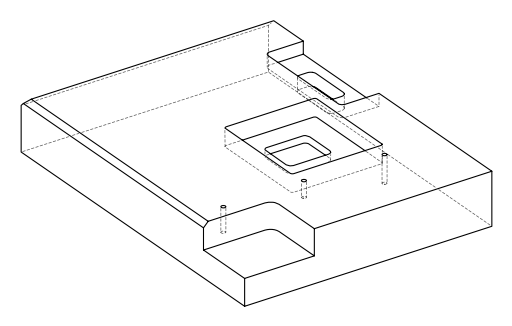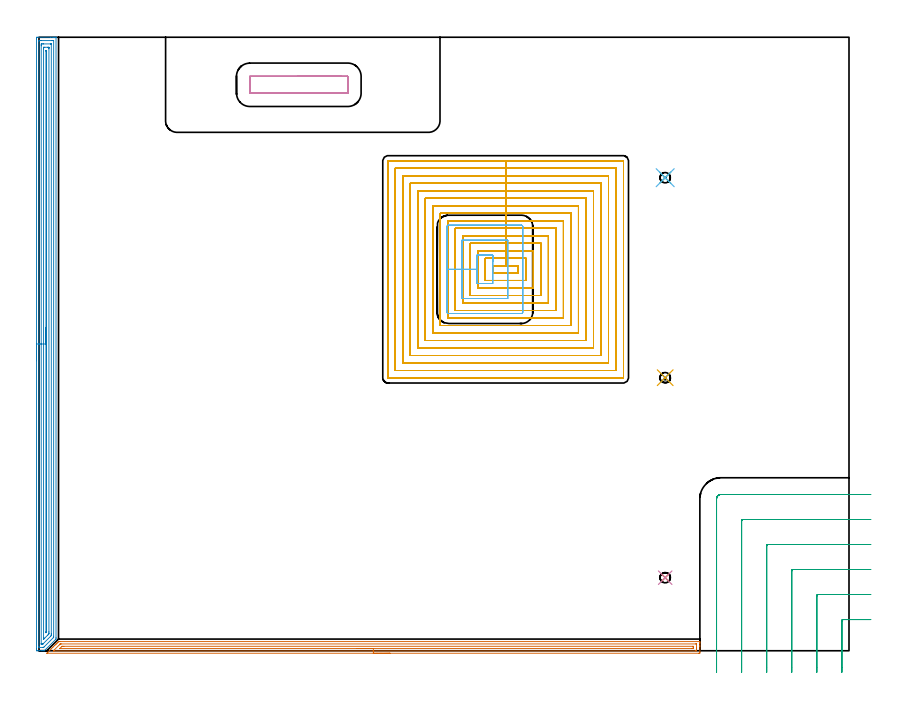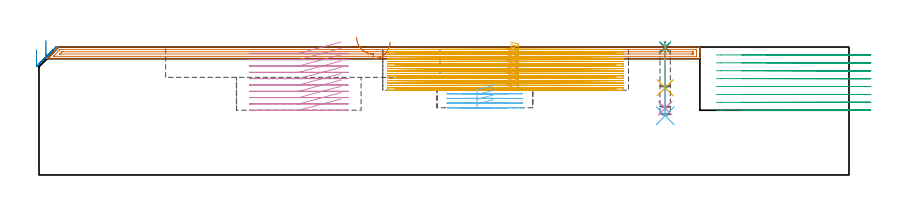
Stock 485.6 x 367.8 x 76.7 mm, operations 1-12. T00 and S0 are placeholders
(PLAN: 13 operations, 6 tool changes, 237.2 min)
(1 SPOT_DRILL | STEP1POCKET | NXT0321_9005460120000 | 0.03 min | 2 mm3)
(2 SPOT_DRILL_1 | STEP1POCKET_1 | NXT0321_9005460120000 | 0.03 min | 0 mm3)
(3 SPOT_DRILL_2 | STEP1POCKET_2 | NXT0321_9005460120000 | 0.03 min | 0 mm3)
(4 DRILL_BLIND_HOLE_INTO_CENTER | STEP1POCKET | NXT0301_033 | 0.16 min | 1065 mm3)
(5 DRILL_BLIND_HOLE_INTO_CENTER_1 | STEP1POCKET_1 | NXT0301_033 | 0.11 min | 702 mm3)
(6 DRILL_BLIND_HOLE_INTO_CENTER_2 | STEP1POCKET_2 | NXT0301_033 | 0.17 min | 1203 mm3)
(7 AREA_MILL | FG_CHAMFER_SURFACE | UGT0205_001 | 9.5 min | 9795 mm3)
(8 AREA_MILL_1 | FG_CHAMFER_SURFACE_1 | UGT0205_001 | 14.8 min | 24937 mm3)
(9 MILL_CORNER_NOTCH_RECTANGULAR | CORNER_NOTCH_RECTANGULAR | UGT0201_094 | Follow Part, ap 5, ae 75% | 13.17 min | 350029 mm3)
(10 MILL_RECTANGULAR_POCKET | POCKET_RECTANGULAR_STRAIGHT | UGT0201_134 | Follow Part, ap 3.975, ae 75% | 3.85 min | 71565 mm3)
(11 MILL_RECTANGULAR_POCKET_1 | POCKET_RECTANGULAR_STRAIGHT_1 | NXT0201_008 | Follow Part, ap 1.5, ae 75% | 160.9 min | 519793 mm3)
(12 MILL_RECTANGULAR_POCKET_2 | POCKET_RECTANGULAR_STRAIGHT_2 | NXT0201_011 | Follow Part, ap 3, ae 75% | 3.51 min | 38699 mm3)
(13 MILL_SLOT | SLOT_PARTIAL_RECTANGULAR | NXT0201_011 | Follow Part, ap 3, ae 75% | 30.96 min | 135918 mm3)
(TOOL NXT0321_9005460120000 | NC Spot Drill, 142deg, 12mm, Carbide, Uncoated | D12 PA142 FL30 Z2)
(TOOL NXT0301_033 | Carbide Drill 6.2mm [860.1-0620-031A1-MM 2214] | D6.2 PA140 FL53 Z2)
(TOOL UGT0205_001 | Chamfer Mill 20 x 3 x 45 deg. | D20 FL50 Z2)
(TOOL UGT0201_094 | End mill 20 mm | D20 FL38 Z4)
(TOOL UGT0201_134 | Carbide End Mill 15.9 | D15.9 FL30 Z4)
(TOOL NXT0201_008 | ENDMILL 6mm [2P460-0600-NA 1630] | D6 FL26 Z6)
(TOOL NXT0201_011 | ENDMILL 12mm [2P460-1200-NA 1630] | D12 FL38 Z6)
(OP 1 SPOT_DRILL)
G17 G21 G94 G90
T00 M6
G54
G17 G0 G90 X375.4 Y43.8 S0 M3
G43 Z86.7 H0
G94 G81 G98 Z76.433 F250. R79.7
G80
M5
M2
(OP 2 SPOT_DRILL_1)
G17 G21 G94 G90
T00 M6
G54
G17 G0 G90 X375.4 Y163.7 S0 M3
G43 Z86.7 H0
G94 G81 G98 Z76.433 F250. R79.7
G80
M5
M2
(OP 3 SPOT_DRILL_2)
G17 G21 G94 G90
T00 M6
G54
G17 G0 G90 X375.4 Y283.6 S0 M3
G43 Z86.7 H0
G94 G81 G98 Z76.433 F250. R79.7
G80
M5
M2
(OP 4 DRILL_BLIND_HOLE_INTO_CENTER)
G17 G21 G94 G90
T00 M6
G54
G17 G0 G90 X375.4 Y43.8 S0 M3
G43 Z86.7 H1
G94 G81 G98 Z40. F250. R78.7
G80
M5
M2
(OP 5 DRILL_BLIND_HOLE_INTO_CENTER_1)
G17 G21 G94 G90
T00 M6
G54
G17 G0 G90 X375.4 Y163.7 S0 M3
G43 Z86.7 H1
G94 G81 G98 Z52.3 F250. R78.7
G80
M5
M2
(OP 6 DRILL_BLIND_HOLE_INTO_CENTER_2)
G17 G21 G94 G90
T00 M6
G54
G17 G0 G90 X375.4 Y283.6 S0 M3
G43 Z86.7 H1
G94 G81 G98 Z35.5 F250. R78.7
G80
M5
M2
(OP 7 AREA_MILL)
G17 G21 G94 G90
T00 M6
G54
G17 G0 G90 X210.45 Y-1.5 S1061 M3
G43 Z86.7 H0
Z79.7
G94 G1 X210.412 Z78.828 F250.
X210.298 Z77.964
X210.109 Z77.112
X209.847 Z76.28
X209.513 Z75.474
X209.11 Z74.7
X208.642 Z73.964
X208.111 Z73.272
X207.521 Z72.629
X206.878 Z72.04
X206.186 Z71.509
X205.45 Z71.04
X204.676 Z70.637
X203.87 Z70.303
X203.038 Z70.041
X202.187 Z69.852
X201.322 Z69.738
X200.45 Z69.7
X4.868
X4.719 Y-1.493 Z69.706
X4.868 Y-1.334 Z69.865
X5.314 Y-0.885 Z70.313
X6.207 Y0.008 Z71.206
X7.314 Y1.114 Z72.313
X8.44 Y2.24 Z73.44
X9.225 Y3.026 Z74.224
X9.333 Y3.135 Z74.331
X9.676 Y3.476 Z74.676
X9.874 Y3.674 Z74.874
X10.104 Y3.905 Z75.104
X10.226 Y4.028 Z75.224
X10.397 Y4.198 Z75.396
X10.673 Y4.474 Z75.672
X10.836 Y4.638 Z75.833
X10.996 Y4.797 Z75.995
X11.119 Y4.92 Z76.118
X11.275 Y5.078 Z76.273
X11.421 Y5.223 Z76.42
X11.566 Y5.366 Z76.564
X11.695 Y5.495 Z76.69
X12.459 Y5.5 Z76.7
X396.032
X396.19 Y5.494 Z76.693
X396.2 Y5.183 Z76.382
Y4.858 Z76.058
Y4.198 Z75.393
Y2.989 Z74.186
Y2.44 Z73.634
Y-0.803 Z70.394
X396.197 Y-1.078 Z70.119
X396.19 Y-1.492 Z69.705
X396.011 Y-1.496 Z69.702
X395.586 Y-1.5 Z69.7
X200.45
Y-0.086 Z71.114
X8.887 Y-0.085 Z71.115
X8.771 Y-0.084 Z71.116
X8.632 Y-0.08 Z71.12
X8.582 Y-0.078 Z71.122
X8.591 Y-0.067 Z71.133
X8.669 Y0.016 Z71.216
X8.752 Y0.102 Z71.302
X8.887 Y0.237 Z71.437
X12.212 Y3.562 Z74.762
X12.459 Y3.809 Z75.009
X12.657 Y4.004 Z75.204
X12.706 Y4.049 Z75.249
X12.732 Y4.071 Z75.271
X12.77 Y4.079 Z75.279
X12.963 Y4.082 Z75.282
X13.352 Y4.085 Z75.285
X393.8
X393.915
X394.161 Y4.08 Z75.28
X394.185 Y4.079 Z75.279
X394.19 Y4.064 Z75.264
X394.196 Y4.033 Z75.233
X394.198 Y4.002 Z75.202
X394.2 Y3.805 Z75.005
Y2.046 Z73.246
Y1.166 Z72.366
X394.198 Y0.681 Z71.881
X394.194 Y0.293 Z71.493
X394.179 Y-0.079 Z71.121
X393.8 Y-0.084 Z71.116
X393.685 Y-0.085 Z71.115
X200.45 Y-0.086 Z71.114
Y1.329 Z72.529
X12.694
X12.48 Y1.331 Z72.531
X12.459 Y1.332 Z72.532
X12.447 Y1.335 Z72.535
X12.451 Y1.346 Z72.546
X12.459 Y1.358 Z72.558
X13.447 Y2.346 Z73.546
X13.543 Y2.44 Z73.64
X13.779 Y2.664 Z73.864
X14.013 Y2.669 Z73.869
X14.245 Y2.67 Z73.87
X14.903 Y2.671 Z73.871
X392.014
X392.092 Y2.67 Z73.87
X392.154 Y2.667 Z73.867
X392.187 Y2.665 Z73.865
X392.19 Y2.623 Z73.823
X392.196 Y2.44 Z73.64
X392.199 Y2.257 Z73.457
X392.195 Y1.56 Z72.76
X392.192 Y1.385 Z72.585
X392.181 Y1.335 Z72.535
X392.131 Y1.333 Z72.533
X392.014 Y1.331 Z72.531
X391.356 Y1.329 Z72.529
X391.121
X200.45
X199.579 Z72.567
X198.714 Z72.68
X197.862 Z72.869
X197.03 Z73.132
X196.224 Z73.465
X195.45 Z73.868
X194.714 Z74.337
X194.022 Z74.868
X193.379 Z75.457
X192.79 Z76.101
X192.259 Z76.793
X191.79 Z77.529
X191.387 Z78.302
X191.053 Z79.108
X190.791 Z79.94
X190.602 Z80.792
X190.488 Z81.657
X190.45 Z82.529
G0 Z86.7
M5
M2
(OP 8 AREA_MILL_1)
G17 G21 G94 G90
T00 M6
G54
G17 G0 G90 X-1.5 Y173.9 S1061 M3
G43 Z86.7 H0
Z75.
G94 G1 Y173.938 Z74.128 F250.
Y174.052 Z73.264
Y174.241 Z72.412
Y174.503 Z71.58
Y174.837 Z70.774
Y175.24 Z70.
Y175.708 Z69.264
Y176.24 Z68.572
Y176.829 Z67.929
Y177.472 Z67.34
Y178.164 Z66.808
Y178.9 Z66.34
Y179.674 Z65.937
Y180.48 Z65.603
Y181.312 Z65.341
Y182.163 Z65.152
Y183.028 Z65.038
Y183.9 Z65.
Y366.811
X-1.499 Y367.173 Z65.001
X-1.495 Y367.7 Z65.003
X-1.492 Y367.792 Z65.006
X-0.972 Y367.8 Z65.526
X7.011 Z73.505
X8.427 Z74.923
X8.785 Z75.28
X9.5 Z76.
X9.774 Z76.273
X10.171 Z76.662
X10.201 Y367.79 Z76.692
X10.2 Y367.66 Z76.698
X10.199 Y367.62 Z76.699
X10.2 Y7.739 Z76.7
X10.202 Y7.012 Z76.698
X10.118 Y6.918 Z76.618
X3.297 Y0.096 Z69.795
X3.2 Y0.01 Z69.695
X3.105 Y0. Z69.605
X3.02 Z69.519
X2.405 Z68.904
X1.689 Z68.184
X0.445 Z66.942
X-0.972 Y0.001 Z65.524
X-1.202 Y0.003 Z65.294
X-1.491 Y0.008 Z65.005
X-1.494 Y0.101 Z65.003
X-1.499 Y0.627 Z65.001
X-1.5 Y1.16 Z65.
Y183.9
X-0.086 Z66.414
Y365.385
X-0.085 Y365.79 Z66.415
X0.392 Y365.798 Z66.892
X0.802 Y365.799 Z67.302
X1.277 Y365.8 Z67.777
X7.898 Y365.799 Z74.398
X8.375 Y365.798 Z74.875
X8.785 Y365.79 Z75.285
X8.786 Y8.673 Z75.286
X8.785 Y8.046 Z75.285
X8.655 Y7.91 Z75.155
X8.529 Y7.779 Z75.029
X3.165 Y2.415 Z69.665
X2.866 Y2.123 Z69.366
X2.768 Y2.03 Z69.268
X2.729 Y2.01 Z69.229
X2.679 Y2.006 Z69.179
X2.576 Y2.002 Z69.076
X2.101 Y2. Z68.601
X0.325 Y2.002 Z66.825
X-0.085 Y2.01 Z66.415
X-0.086 Y2.415 Z66.414
Y2.416
Y183.9
X1.328 Z67.828
X1.329 Y362.703 Z67.829
X1.33 Y363.065 Z67.83
X1.333 Y363.597 Z67.833
X1.335 Y363.769 Z67.835
X1.496 Y363.791 Z67.996
X1.689 Y363.795 Z68.189
X2.375 Y363.8 Z68.875
X2.576 Z69.076
X6.809 Z73.309
X7.011 Z73.511
X7.212 Y363.797 Z73.712
X7.347 Y363.793 Z73.847
X7.365 Y363.79 Z73.865
X7.367 Y363.785 Z73.867
X7.369 Y363.761 Z73.869
X7.37 Y363.718 Z73.87
Y363.597
X7.371 Y10.098 Z73.871
X7.37 Y9.567 Z73.87
X7.367 Y9.208 Z73.867
X7.365 Y9.088 Z73.865
X7.291 Y9.002 Z73.791
X6.974 Y8.673 Z73.474
X2.504 Y4.203 Z69.004
X2.337 Y4.046 Z68.837
X2.307 Y4.018 Z68.807
X2.227 Y4.01 Z68.727
X2.093 Y4.005 Z68.593
X1.89 Y4.001 Z68.39
X1.689 Z68.189
X1.487 Y4.002 Z67.987
X1.353 Y4.007 Z67.853
X1.335 Y4.01 Z67.835
X1.333 Y4.015 Z67.833
X1.33 Y4.038 Z67.83
X1.329 Y4.082 Z67.829
Y4.203
X1.328 Y183.9 Z67.828
X2.743 Z69.243
Y360.915
X2.747 Y361.637 Z69.247
X2.75 Y361.743 Z69.25
X2.755 Y361.79 Z69.255
X2.805 Y361.792 Z69.305
X3.024 Y361.796 Z69.524
X3.463 Y361.8 Z69.963
X5.237 Z71.737
X5.679 Y361.796 Z72.179
X5.895 Y361.792 Z72.395
X5.944 Y361.79 Z72.444
X5.949 Y361.756 Z72.449
X5.951 Y361.691 Z72.451
X5.956 Y361.084 Z72.456
Y360.915
X5.957 Y11.355 Z72.457
X5.955 Y10.631 Z72.455
X5.953 Y10.461 Z72.453
X5.945 Y10.106 Z72.445
X5.328 Y9.476 Z71.828
X3.463 Y7.612 Z69.963
X3.101 Y7.25 Z69.601
X2.976 Y7.127 Z69.476
X2.813 Y6.97 Z69.313
X2.752 Y6.912 Z69.252
X2.748 Y7.015 Z69.248
X2.746 Y7.148 Z69.246
X2.743 Y7.611 Z69.243
Y7.779
Y183.9
X4.157 Z70.657
X4.158 Y359.516 Z70.658
X4.159 Y359.646 Z70.659
X4.164 Y359.748 Z70.664
X4.168 Y359.791 Z70.668
X4.184 Y359.793 Z70.684
X4.35 Y359.798 Z70.85
X4.445 Z70.945
X4.504 Y359.794 Z71.004
X4.53 Y359.791 Z71.03
X4.535 Y359.707 Z71.035
X4.54 Y359.32 Z71.04
X4.542 Y359.127 Z71.042
X4.543 Y12.055 Z71.043
X4.539 Y11.355 Z71.039
X4.537 Y11.167 Z71.037
X4.481 Y11.091 Z70.981
X4.35 Y10.96 Z70.85
X4.164 Y10.79 Z70.664
X4.159 Y11.161 Z70.659
X4.157 Y11.355 Z70.657
Y183.9
Y184.772 Z70.695
Y185.636 Z70.809
Y186.488 Z70.998
Y187.32 Z71.26
Y188.126 Z71.594
Y188.9 Z71.997
Y189.636 Z72.465
Y190.328 Z72.996
Y190.971 Z73.586
Y191.56 Z74.229
Y192.091 Z74.921
Y192.56 Z75.657
Y192.963 Z76.431
Y193.297 Z77.237
Y193.559 Z78.069
Y193.748 Z78.92
Y193.862 Z79.785
Y193.9 Z80.657
G0 Z86.7
M5
M2
(OP 9 MILL_CORNER_NOTCH_RECTANGULAR)
G17 G21 G94 G90
T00 M6
G54
G17 G0 G90 X498.6 Y18.7 S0 M3
G43 Z86.7 H0
Z71.962
G94 G1 X495.6 F250.
X482.193 F500.
G3 X481.2 Y17.707 R1.
G1 Y-10.
Y-13. F250.
G0 Z86.7
X498.6 Y33.7
Z71.962
G1 X495.6
X467.194 F500.
G3 X466.2 Y32.706 R1.
G1 Y-10.
Y-13. F250.
G0 Z86.7
X498.6 Y48.7
Z71.962
G1 X495.6
X452.194 F500.
G3 X451.2 Y47.706 R1.
G1 Y-10.
Y-13. F250.
G0 Z86.7
X498.6 Y63.7
Z71.962
G1 X495.6
X437.195 F500.
G3 X436.2 Y62.705 R1.
G1 Y-10.
Y-13. F250.
G0 Z86.7
X498.6 Y78.7
Z71.962
G1 X495.6
X422.195 F500.
G3 X421.2 Y77.705 R1.
G1 Y-10.
Y-13. F250.
G0 Z86.7
X498.6 Y93.7
Z71.962
G1 X495.6
X408.8 F500.
G3 X406.2 Y91.1 R2.6
G1 Y-10.
Y-13. F250.
G0 Z86.7
X498.6 Y18.7
Z67.225
G1 X495.6
X482.193 F500.
G3 X481.2 Y17.707 R1.
G1 Y-10.
Y-13. F250.
G0 Z86.7
X498.6 Y33.7
Z67.225
G1 X495.6
X467.194 F500.
G3 X466.2 Y32.706 R1.
G1 Y-10.
Y-13. F250.
G0 Z86.7
X498.6 Y48.7
Z67.225
G1 X495.6
X452.194 F500.
G3 X451.2 Y47.706 R1.
G1 Y-10.
Y-13. F250.
G0 Z86.7
X498.6 Y63.7
Z67.225
G1 X495.6
X437.195 F500.
G3 X436.2 Y62.705 R1.
G1 Y-10.
Y-13. F250.
G0 Z86.7
X498.6 Y78.7
Z67.225
G1 X495.6
X422.195 F500.
G3 X421.2 Y77.705 R1.
G1 Y-10.
Y-13. F250.
G0 Z86.7
X498.6 Y93.7
Z67.225
G1 X495.6
X408.8 F500.
G3 X406.2 Y91.1 R2.6
G1 Y-10.
Y-13. F250.
G0 Z86.7
X498.6 Y18.7
Z62.487
G1 X495.6
X482.193 F500.
G3 X481.2 Y17.707 R1.
G1 Y-10.
Y-13. F250.
G0 Z86.7
X498.6 Y33.7
Z62.487
G1 X495.6
X467.194 F500.
G3 X466.2 Y32.706 R1.
G1 Y-10.
Y-13. F250.
G0 Z86.7
X498.6 Y48.7
Z62.487
G1 X495.6
X452.194 F500.
G3 X451.2 Y47.706 R1.
G1 Y-10.
Y-13. F250.
G0 Z86.7
X498.6 Y63.7
Z62.487
G1 X495.6
X437.195 F500.
G3 X436.2 Y62.705 R1.
G1 Y-10.
Y-13. F250.
G0 Z86.7
X498.6 Y78.7
Z62.487
G1 X495.6
X422.195 F500.
G3 X421.2 Y77.705 R1.
G1 Y-10.
Y-13. F250.
G0 Z86.7
X498.6 Y93.7
Z62.487
G1 X495.6
X408.8 F500.
G3 X406.2 Y91.1 R2.6
G1 Y-10.
Y-13. F250.
G0 Z86.7
X498.6 Y18.7
Z57.75
G1 X495.6
X482.193 F500.
G3 X481.2 Y17.707 R1.
G1 Y-10.
Y-13. F250.
G0 Z86.7
X498.6 Y33.7
Z57.75
G1 X495.6
X467.194 F500.
G3 X466.2 Y32.706 R1.
G1 Y-10.
Y-13. F250.
G0 Z86.7
X498.6 Y48.7
Z57.75
G1 X495.6
X452.194 F500.
G3 X451.2 Y47.706 R1.
G1 Y-10.
Y-13. F250.
G0 Z86.7
X498.6 Y63.7
Z57.75
G1 X495.6
X437.195 F500.
G3 X436.2 Y62.705 R1.
G1 Y-10.
Y-13. F250.
G0 Z86.7
X498.6 Y78.7
Z57.75
G1 X495.6
X422.195 F500.
G3 X421.2 Y77.705 R1.
G1 Y-10.
Y-13. F250.
G0 Z86.7
X498.6 Y93.7
Z57.75
G1 X495.6
X408.8 F500.
G3 X406.2 Y91.1 R2.6
G1 Y-10.
Y-13. F250.
G0 Z86.7
X498.6 Y18.7
Z53.012
G1 X495.6
X482.193 F500.
G3 X481.2 Y17.707 R1.
G1 Y-10.
Y-13. F250.
G0 Z86.7
X498.6 Y33.7
Z53.012
G1 X495.6
X467.194 F500.
G3 X466.2 Y32.706 R1.
G1 Y-10.
Y-13. F250.
G0 Z86.7
X498.6 Y48.7
Z53.012
G1 X495.6
X452.194 F500.
G3 X451.2 Y47.706 R1.
G1 Y-10.
Y-13. F250.
G0 Z86.7
X498.6 Y63.7
Z53.012
G1 X495.6
X437.195 F500.
G3 X436.2 Y62.705 R1.
G1 Y-10.
Y-13. F250.
G0 Z86.7
X498.6 Y78.7
Z53.012
G1 X495.6
X422.195 F500.
G3 X421.2 Y77.705 R1.
G1 Y-10.
Y-13. F250.
G0 Z86.7
X498.6 Y93.7
Z53.012
G1 X495.6
X408.8 F500.
G3 X406.2 Y91.1 R2.6
G1 Y-10.
Y-13. F250.
G0 Z86.7
X498.6 Y18.7
Z48.275
G1 X495.6
X482.193 F500.
G3 X481.2 Y17.707 R1.
G1 Y-10.
Y-13. F250.
G0 Z86.7
X498.6 Y33.7
Z48.275
G1 X495.6
X467.194 F500.
G3 X466.2 Y32.706 R1.
G1 Y-10.
Y-13. F250.
G0 Z86.7
X498.6 Y48.7
Z48.275
G1 X495.6
X452.194 F500.
G3 X451.2 Y47.706 R1.
G1 Y-10.
Y-13. F250.
G0 Z86.7
X498.6 Y63.7
Z48.275
G1 X495.6
X437.195 F500.
G3 X436.2 Y62.705 R1.
G1 Y-10.
Y-13. F250.
G0 Z86.7
X498.6 Y78.7
Z48.275
G1 X495.6
X422.195 F500.
G3 X421.2 Y77.705 R1.
G1 Y-10.
Y-13. F250.
G0 Z86.7
X498.6 Y93.7
Z48.275
G1 X495.6
X408.8 F500.
G3 X406.2 Y91.1 R2.6
G1 Y-10.
Y-13. F250.
G0 Z86.7
X498.6 Y18.7
Z43.537
G1 X495.6
X482.193 F500.
G3 X481.2 Y17.707 R1.
G1 Y-10.
Y-13. F250.
G0 Z86.7
X498.6 Y33.7
Z43.537
G1 X495.6
X467.194 F500.
G3 X466.2 Y32.706 R1.
G1 Y-10.
Y-13. F250.
G0 Z86.7
X498.6 Y48.7
Z43.537
G1 X495.6
X452.194 F500.
G3 X451.2 Y47.706 R1.
G1 Y-10.
Y-13. F250.
G0 Z86.7
X498.6 Y63.7
Z43.537
G1 X495.6
X437.195 F500.
G3 X436.2 Y62.705 R1.
G1 Y-10.
Y-13. F250.
G0 Z86.7
X498.6 Y78.7
Z43.537
G1 X495.6
X422.195 F500.
G3 X421.2 Y77.705 R1.
G1 Y-10.
Y-13. F250.
G0 Z86.7
X498.6 Y93.7
Z43.537
G1 X495.6
X408.8 F500.
G3 X406.2 Y91.1 R2.6
G1 Y-10.
Y-13. F250.
G0 Z86.7
X498.6 Y18.7
Z38.8
G1 X495.6
X482.193 F500.
G3 X481.2 Y17.707 R1.
G1 Y-10.
Y-13. F250.
G0 Z86.7
X498.6 Y33.7
Z38.8
G1 X495.6
X467.194 F500.
G3 X466.2 Y32.706 R1.
G1 Y-10.
Y-13. F250.
G0 Z86.7
X498.6 Y48.7
Z38.8
G1 X495.6
X452.194 F500.
G3 X451.2 Y47.706 R1.
G1 Y-10.
Y-13. F250.
G0 Z86.7
X498.6 Y63.7
Z38.8
G1 X495.6
X437.195 F500.
G3 X436.2 Y62.705 R1.
G1 Y-10.
Y-13. F250.
G0 Z86.7
X498.6 Y78.7
Z38.8
G1 X495.6
X422.195 F500.
G3 X421.2 Y77.705 R1.
G1 Y-10.
Y-13. F250.
G0 Z86.7
X498.6 Y93.7
Z38.8
G1 X495.6
X408.8 F500.
G3 X406.2 Y91.1 R2.6
G1 Y-10.
Y-13. F250.
G0 Z86.7
M5
M2
(OP 10 MILL_RECTANGULAR_POCKET)
G17 G21 G94 G90
T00 M6
G54
G17 G0 G90 X181.091 Y344.35 S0 M3
G43 Z86.7 H0
Z79.7
G94 G1 X155.75 Z72.91 F250.
X126.4 F500.
X126.37 Y344.352
X126.348 Y344.33
X126.35 Y344.3
Y334.3
X126.348 Y334.27
X126.37 Y334.248
X126.4 Y334.25
X185.1
X185.13 Y334.248
X185.152 Y334.27
X185.15 Y334.3
Y344.3
X185.152 Y344.33
X185.13 Y344.352
X185.1 Y344.35
X155.75
X154.75
G0 X181.091 Z75.91
G1 X155.75 Z69.12 F250.
X126.4 F500.
X126.37 Y344.352
X126.348 Y344.33
X126.35 Y344.3
Y334.3
X126.348 Y334.27
X126.37 Y334.248
X126.4 Y334.25
X185.1
X185.13 Y334.248
X185.152 Y334.27
X185.15 Y334.3
Y344.3
X185.152 Y344.33
X185.13 Y344.352
X185.1 Y344.35
X155.75
X154.75
G0 X181.091 Z72.12
G1 X155.75 Z65.33 F250.
X126.4 F500.
X126.37 Y344.352
X126.348 Y344.33
X126.35 Y344.3
Y334.3
X126.348 Y334.27
X126.37 Y334.248
X126.4 Y334.25
X185.1
X185.13 Y334.248
X185.152 Y334.27
X185.15 Y334.3
Y344.3
X185.152 Y344.33
X185.13 Y344.352
X185.1 Y344.35
X155.75
X154.75
G0 X181.091 Z68.33
G1 X155.75 Z61.54 F250.
X126.4 F500.
X126.37 Y344.352
X126.348 Y344.33
X126.35 Y344.3
Y334.3
X126.348 Y334.27
X126.37 Y334.248
X126.4 Y334.25
X185.1
X185.13 Y334.248
X185.152 Y334.27
X185.15 Y334.3
Y344.3
X185.152 Y344.33
X185.13 Y344.352
X185.1 Y344.35
X155.75
X154.75
G0 X181.091 Z64.54
G1 X155.75 Z57.75 F250.
X126.4 F500.
X126.37 Y344.352
X126.348 Y344.33
X126.35 Y344.3
Y334.3
X126.348 Y334.27
X126.37 Y334.248
X126.4 Y334.25
X185.1
X185.13 Y334.248
X185.152 Y334.27
X185.15 Y334.3
Y344.3
X185.152 Y344.33
X185.13 Y344.352
X185.1 Y344.35
X155.75
X154.75
G0 X181.091 Z60.75
G1 X155.75 Z53.96 F250.
X126.4 F500.
X126.37 Y344.352
X126.348 Y344.33
X126.35 Y344.3
Y334.3
X126.348 Y334.27
X126.37 Y334.248
X126.4 Y334.25
X185.1
X185.13 Y334.248
X185.152 Y334.27
X185.15 Y334.3
Y344.3
X185.152 Y344.33
X185.13 Y344.352
X185.1 Y344.35
X155.75
X154.75
G0 X181.091 Z56.96
G1 X155.75 Z50.17 F250.
X126.4 F500.
X126.37 Y344.352
X126.348 Y344.33
X126.35 Y344.3
Y334.3
X126.348 Y334.27
X126.37 Y334.248
X126.4 Y334.25
X185.1
X185.13 Y334.248
X185.152 Y334.27
X185.15 Y334.3
Y344.3
X185.152 Y344.33
X185.13 Y344.352
X185.1 Y344.35
X155.75
X154.75
G0 X181.091 Z53.17
G1 X155.75 Z46.38 F250.
X126.4 F500.
X126.37 Y344.352
X126.348 Y344.33
X126.35 Y344.3
Y334.3
X126.348 Y334.27
X126.37 Y334.248
X126.4 Y334.25
X185.1
X185.13 Y334.248
X185.152 Y334.27
X185.15 Y334.3
Y344.3
X185.152 Y344.33
X185.13 Y344.352
X185.1 Y344.35
X155.75
X154.75
G0 X181.091 Z49.38
G1 X155.75 Z42.59 F250.
X126.4 F500.
X126.37 Y344.352
X126.348 Y344.33
X126.35 Y344.3
Y334.3
X126.348 Y334.27
X126.37 Y334.248
X126.4 Y334.25
X185.1
X185.13 Y334.248
X185.152 Y334.27
X185.15 Y334.3
Y344.3
X185.152 Y344.33
X185.13 Y344.352
X185.1 Y344.35
X155.75
X154.75
G0 X181.091 Z45.59
G1 X155.75 Z38.8 F250.
X126.4 F500.
X126.37 Y344.352
X126.348 Y344.33
X126.35 Y344.3
Y334.3
X126.348 Y334.27
X126.37 Y334.248
X126.4 Y334.25
X185.1
X185.13 Y334.248
X185.152 Y334.27
X185.15 Y334.3
Y344.3
X185.152 Y344.33
X185.13 Y344.352
X185.1 Y344.35
X155.75
X154.75
G0 Z86.7
M5
M2
(OP 11 MILL_RECTANGULAR_POCKET_1)
G17 G21 G94 G90
T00 M6
G54
G17 G0 G90 X282.784 Y226.5 S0 M3
G43 Z86.7 H1
Z79.7
G94 G1 X287.4 Z78.463 F250.
Y230.8 Z77.311
X279.75 Z75.261
X272.1 F500.
Y226.5
X287.4
Y230.8
X279.75
Y235.3
X267.6
Y222.
X291.9
Y235.3
X279.75
Y239.8
X263.1
Y217.5
X296.4
Y239.8
X279.75
Y244.3
X258.6
Y213.
X300.9
Y244.3
X279.75
Y248.8
X254.1
Y208.5
X305.4
Y248.8
X279.75
Y253.3
X249.6
Y204.
X309.9
Y253.3
X279.75
Y257.8
X245.1
Y199.5
X314.4
Y257.8
X279.75
Y262.3
X240.6
Y195.
X318.9
Y262.3
X279.75
Y266.8
X236.1
Y190.5
X323.4
Y266.8
X279.75
Y271.3
X231.6
Y186.
X327.9
Y271.3
X279.75
Y275.8
X227.1
Y181.5
X332.4
Y275.8
X279.75
Y280.3
X222.6
Y177.
X336.9
Y280.3
X279.75
Y284.8
X218.1
Y172.5
X341.4
Y284.8
X279.75
Y289.3
X213.6
Y168.
X345.9
Y289.3
X279.75
Y293.8
X209.2
X209.145 Y293.795
X209.105 Y293.755
X209.1 Y293.7
Y163.6
X209.105 Y163.545
X209.145 Y163.505
X209.2 Y163.5
X350.3
X350.355 Y163.505
X350.395 Y163.545
X350.4 Y163.6
Y293.7
X350.395 Y293.755
X350.355 Y293.795
X350.3 Y293.8
X279.75
X278.75
G0 X282.784 Y226.5 Z78.261
G1 X287.4 Z77.024 F250.
Y230.8 Z75.872
X279.75 Z73.822
X272.1 F500.
Y226.5
X287.4
Y230.8
X279.75
Y235.3
X267.6
Y222.
X291.9
Y235.3
X279.75
Y239.8
X263.1
Y217.5
X296.4
Y239.8
X279.75
Y244.3
X258.6
Y213.
X300.9
Y244.3
X279.75
Y248.8
X254.1
Y208.5
X305.4
Y248.8
X279.75
Y253.3
X249.6
Y204.
X309.9
Y253.3
X279.75
Y257.8
X245.1
Y199.5
X314.4
Y257.8
X279.75
Y262.3
X240.6
Y195.
X318.9
Y262.3
X279.75
Y266.8
X236.1
Y190.5
X323.4
Y266.8
X279.75
Y271.3
X231.6
Y186.
X327.9
Y271.3
X279.75
Y275.8
X227.1
Y181.5
X332.4
Y275.8
X279.75
Y280.3
X222.6
Y177.
X336.9
Y280.3
X279.75
Y284.8
X218.1
Y172.5
X341.4
Y284.8
X279.75
Y289.3
X213.6
Y168.
X345.9
Y289.3
X279.75
Y293.8
X209.2
X209.145 Y293.795
X209.105 Y293.755
X209.1 Y293.7
Y163.6
X209.105 Y163.545
X209.145 Y163.505
X209.2 Y163.5
X350.3
X350.355 Y163.505
X350.395 Y163.545
X350.4 Y163.6
Y293.7
X350.395 Y293.755
X350.355 Y293.795
X350.3 Y293.8
X279.75
X278.75
G0 X282.784 Y226.5 Z76.822
G1 X287.4 Z75.585 F250.
Y230.8 Z74.433
X279.75 Z72.383
X272.1 F500.
Y226.5
X287.4
Y230.8
X279.75
Y235.3
X267.6
Y222.
X291.9
Y235.3
X279.75
Y239.8
X263.1
Y217.5
X296.4
Y239.8
X279.75
Y244.3
X258.6
Y213.
X300.9
Y244.3
X279.75
Y248.8
X254.1
Y208.5
X305.4
Y248.8
X279.75
Y253.3
X249.6
Y204.
X309.9
Y253.3
X279.75
Y257.8
X245.1
Y199.5
X314.4
Y257.8
X279.75
Y262.3
X240.6
Y195.
X318.9
Y262.3
X279.75
Y266.8
X236.1
Y190.5
X323.4
Y266.8
X279.75
Y271.3
X231.6
Y186.
X327.9
Y271.3
X279.75
Y275.8
X227.1
Y181.5
X332.4
Y275.8
X279.75
Y280.3
X222.6
Y177.
X336.9
Y280.3
X279.75
Y284.8
X218.1
Y172.5
X341.4
Y284.8
X279.75
Y289.3
X213.6
Y168.
X345.9
Y289.3
X279.75
Y293.8
X209.2
X209.145 Y293.795
X209.105 Y293.755
X209.1 Y293.7
Y163.6
X209.105 Y163.545
X209.145 Y163.505
X209.2 Y163.5
X350.3
X350.355 Y163.505
X350.395 Y163.545
X350.4 Y163.6
Y293.7
X350.395 Y293.755
X350.355 Y293.795
X350.3 Y293.8
X279.75
X278.75
G0 X282.784 Y226.5 Z75.383
G1 X287.4 Z74.146 F250.
Y230.8 Z72.994
X279.75 Z70.944
X272.1 F500.
Y226.5
X287.4
Y230.8
X279.75
Y235.3
X267.6
Y222.
X291.9
Y235.3
X279.75
Y239.8
X263.1
Y217.5
X296.4
Y239.8
X279.75
Y244.3
X258.6
Y213.
X300.9
Y244.3
X279.75
Y248.8
X254.1
Y208.5
X305.4
Y248.8
X279.75
Y253.3
X249.6
Y204.
X309.9
Y253.3
X279.75
Y257.8
X245.1
Y199.5
X314.4
Y257.8
X279.75
Y262.3
X240.6
Y195.
X318.9
Y262.3
X279.75
Y266.8
X236.1
Y190.5
X323.4
Y266.8
X279.75
Y271.3
X231.6
Y186.
X327.9
Y271.3
X279.75
Y275.8
X227.1
Y181.5
X332.4
Y275.8
X279.75
Y280.3
X222.6
Y177.
X336.9
Y280.3
X279.75
Y284.8
X218.1
Y172.5
X341.4
Y284.8
X279.75
Y289.3
X213.6
Y168.
X345.9
Y289.3
X279.75
Y293.8
X209.2
X209.145 Y293.795
X209.105 Y293.755
X209.1 Y293.7
Y163.6
X209.105 Y163.545
X209.145 Y163.505
X209.2 Y163.5
X350.3
X350.355 Y163.505
X350.395 Y163.545
X350.4 Y163.6
Y293.7
X350.395 Y293.755
X350.355 Y293.795
X350.3 Y293.8
X279.75
X278.75
G0 X282.784 Y226.5 Z73.944
G1 X287.4 Z72.707 F250.
Y230.8 Z71.555
X279.75 Z69.505
X272.1 F500.
Y226.5
X287.4
Y230.8
X279.75
Y235.3
X267.6
Y222.
X291.9
Y235.3
X279.75
Y239.8
X263.1
Y217.5
X296.4
Y239.8
X279.75
Y244.3
X258.6
Y213.
X300.9
Y244.3
X279.75
Y248.8
X254.1
Y208.5
X305.4
Y248.8
X279.75
Y253.3
X249.6
Y204.
X309.9
Y253.3
X279.75
Y257.8
X245.1
Y199.5
X314.4
Y257.8
X279.75
Y262.3
X240.6
Y195.
X318.9
Y262.3
X279.75
Y266.8
X236.1
Y190.5
X323.4
Y266.8
X279.75
Y271.3
X231.6
Y186.
X327.9
Y271.3
X279.75
Y275.8
X227.1
Y181.5
X332.4
Y275.8
X279.75
Y280.3
X222.6
Y177.
X336.9
Y280.3
X279.75
Y284.8
X218.1
Y172.5
X341.4
Y284.8
X279.75
Y289.3
X213.6
Y168.
X345.9
Y289.3
X279.75
Y293.8
X209.2
X209.145 Y293.795
X209.105 Y293.755
X209.1 Y293.7
Y163.6
X209.105 Y163.545
X209.145 Y163.505
X209.2 Y163.5
X350.3
X350.355 Y163.505
X350.395 Y163.545
X350.4 Y163.6
Y293.7
X350.395 Y293.755
X350.355 Y293.795
X350.3 Y293.8
X279.75
X278.75
G0 X282.784 Y226.5 Z72.505
G1 X287.4 Z71.269 F250.
Y230.8 Z70.116
X279.75 Z68.067
X272.1 F500.
Y226.5
X287.4
Y230.8
X279.75
Y235.3
X267.6
Y222.
X291.9
Y235.3
X279.75
Y239.8
X263.1
Y217.5
X296.4
Y239.8
X279.75
Y244.3
X258.6
Y213.
X300.9
Y244.3
X279.75
Y248.8
X254.1
Y208.5
X305.4
Y248.8
X279.75
Y253.3
X249.6
Y204.
X309.9
Y253.3
X279.75
Y257.8
X245.1
Y199.5
X314.4
Y257.8
X279.75
Y262.3
X240.6
Y195.
X318.9
Y262.3
X279.75
Y266.8
X236.1
Y190.5
X323.4
Y266.8
X279.75
Y271.3
X231.6
Y186.
X327.9
Y271.3
X279.75
Y275.8
X227.1
Y181.5
X332.4
Y275.8
X279.75
Y280.3
X222.6
Y177.
X336.9
Y280.3
X279.75
Y284.8
X218.1
Y172.5
X341.4
Y284.8
X279.75
Y289.3
X213.6
Y168.
X345.9
Y289.3
X279.75
Y293.8
X209.2
X209.145 Y293.795
X209.105 Y293.755
X209.1 Y293.7
Y163.6
X209.105 Y163.545
X209.145 Y163.505
X209.2 Y163.5
X350.3
X350.355 Y163.505
X350.395 Y163.545
X350.4 Y163.6
Y293.7
X350.395 Y293.755
X350.355 Y293.795
X350.3 Y293.8
X279.75
X278.75
G0 X282.784 Y226.5 Z71.067
G1 X287.4 Z69.83 F250.
Y230.8 Z68.678
X279.75 Z66.628
X272.1 F500.
Y226.5
X287.4
Y230.8
X279.75
Y235.3
X267.6
Y222.
X291.9
Y235.3
X279.75
Y239.8
X263.1
Y217.5
X296.4
Y239.8
X279.75
Y244.3
X258.6
Y213.
X300.9
Y244.3
X279.75
Y248.8
X254.1
Y208.5
X305.4
Y248.8
X279.75
Y253.3
X249.6
Y204.
X309.9
Y253.3
X279.75
Y257.8
X245.1
Y199.5
X314.4
Y257.8
X279.75
Y262.3
X240.6
Y195.
X318.9
Y262.3
X279.75
Y266.8
X236.1
Y190.5
X323.4
Y266.8
X279.75
Y271.3
X231.6
Y186.
X327.9
Y271.3
X279.75
Y275.8
X227.1
Y181.5
X332.4
Y275.8
X279.75
Y280.3
X222.6
Y177.
X336.9
Y280.3
X279.75
Y284.8
X218.1
Y172.5
X341.4
Y284.8
X279.75
Y289.3
X213.6
Y168.
X345.9
Y289.3
X279.75
Y293.8
X209.2
X209.145 Y293.795
X209.105 Y293.755
X209.1 Y293.7
Y163.6
X209.105 Y163.545
X209.145 Y163.505
X209.2 Y163.5
X350.3
X350.355 Y163.505
X350.395 Y163.545
X350.4 Y163.6
Y293.7
X350.395 Y293.755
X350.355 Y293.795
X350.3 Y293.8
X279.75
X278.75
G0 X282.784 Y226.5 Z69.628
G1 X287.4 Z68.391 F250.
Y230.8 Z67.239
X279.75 Z65.189
X272.1 F500.
Y226.5
X287.4
Y230.8
X279.75
Y235.3
X267.6
Y222.
X291.9
Y235.3
X279.75
Y239.8
X263.1
Y217.5
X296.4
Y239.8
X279.75
Y244.3
X258.6
Y213.
X300.9
Y244.3
X279.75
Y248.8
X254.1
Y208.5
X305.4
Y248.8
X279.75
Y253.3
X249.6
Y204.
X309.9
Y253.3
X279.75
Y257.8
X245.1
Y199.5
X314.4
Y257.8
X279.75
Y262.3
X240.6
Y195.
X318.9
Y262.3
X279.75
Y266.8
X236.1
Y190.5
X323.4
Y266.8
X279.75
Y271.3
X231.6
Y186.
X327.9
Y271.3
X279.75
Y275.8
X227.1
Y181.5
X332.4
Y275.8
X279.75
Y280.3
X222.6
Y177.
X336.9
Y280.3
X279.75
Y284.8
X218.1
Y172.5
X341.4
Y284.8
X279.75
Y289.3
X213.6
Y168.
X345.9
Y289.3
X279.75
Y293.8
X209.2
X209.145 Y293.795
X209.105 Y293.755
X209.1 Y293.7
Y163.6
X209.105 Y163.545
X209.145 Y163.505
X209.2 Y163.5
X350.3
X350.355 Y163.505
X350.395 Y163.545
X350.4 Y163.6
Y293.7
X350.395 Y293.755
X350.355 Y293.795
X350.3 Y293.8
X279.75
X278.75
G0 X282.784 Y226.5 Z68.189
G1 X287.4 Z66.952 F250.
Y230.8 Z65.8
X279.75 Z63.75
X272.1 F500.
Y226.5
X287.4
Y230.8
X279.75
Y235.3
X267.6
Y222.
X291.9
Y235.3
X279.75
Y239.8
X263.1
Y217.5
X296.4
Y239.8
X279.75
Y244.3
X258.6
Y213.
X300.9
Y244.3
X279.75
Y248.8
X254.1
Y208.5
X305.4
Y248.8
X279.75
Y253.3
X249.6
Y204.
X309.9
Y253.3
X279.75
Y257.8
X245.1
Y199.5
X314.4
Y257.8
X279.75
Y262.3
X240.6
Y195.
X318.9
Y262.3
X279.75
Y266.8
X236.1
Y190.5
X323.4
Y266.8
X279.75
Y271.3
X231.6
Y186.
X327.9
Y271.3
X279.75
Y275.8
X227.1
Y181.5
X332.4
Y275.8
X279.75
Y280.3
X222.6
Y177.
X336.9
Y280.3
X279.75
Y284.8
X218.1
Y172.5
X341.4
Y284.8
X279.75
Y289.3
X213.6
Y168.
X345.9
Y289.3
X279.75
Y293.8
X209.2
X209.145 Y293.795
X209.105 Y293.755
X209.1 Y293.7
Y163.6
X209.105 Y163.545
X209.145 Y163.505
X209.2 Y163.5
X350.3
X350.355 Y163.505
X350.395 Y163.545
X350.4 Y163.6
Y293.7
X350.395 Y293.755
X350.355 Y293.795
X350.3 Y293.8
X279.75
X278.75
G0 X282.784 Y226.5 Z66.75
G1 X287.4 Z65.513 F250.
Y230.8 Z64.361
X279.75 Z62.311
X272.1 F500.
Y226.5
X287.4
Y230.8
X279.75
Y235.3
X267.6
Y222.
X291.9
Y235.3
X279.75
Y239.8
X263.1
Y217.5
X296.4
Y239.8
X279.75
Y244.3
X258.6
Y213.
X300.9
Y244.3
X279.75
Y248.8
X254.1
Y208.5
X305.4
Y248.8
X279.75
Y253.3
X249.6
Y204.
X309.9
Y253.3
X279.75
Y257.8
X245.1
Y199.5
X314.4
Y257.8
X279.75
Y262.3
X240.6
Y195.
X318.9
Y262.3
X279.75
Y266.8
X236.1
Y190.5
X323.4
Y266.8
X279.75
Y271.3
X231.6
Y186.
X327.9
Y271.3
X279.75
Y275.8
X227.1
Y181.5
X332.4
Y275.8
X279.75
Y280.3
X222.6
Y177.
X336.9
Y280.3
X279.75
Y284.8
X218.1
Y172.5
X341.4
Y284.8
X279.75
Y289.3
X213.6
Y168.
X345.9
Y289.3
X279.75
Y293.8
X209.2
X209.145 Y293.795
X209.105 Y293.755
X209.1 Y293.7
Y163.6
X209.105 Y163.545
X209.145 Y163.505
X209.2 Y163.5
X350.3
X350.355 Y163.505
X350.395 Y163.545
X350.4 Y163.6
Y293.7
X350.395 Y293.755
X350.355 Y293.795
X350.3 Y293.8
X279.75
X278.75
G0 X282.784 Y226.5 Z65.311
G1 X287.4 Z64.074 F250.
Y230.8 Z62.922
X279.75 Z60.872
X272.1 F500.
Y226.5
X287.4
Y230.8
X279.75
Y235.3
X267.6
Y222.
X291.9
Y235.3
X279.75
Y239.8
X263.1
Y217.5
X296.4
Y239.8
X279.75
Y244.3
X258.6
Y213.
X300.9
Y244.3
X279.75
Y248.8
X254.1
Y208.5
X305.4
Y248.8
X279.75
Y253.3
X249.6
Y204.
X309.9
Y253.3
X279.75
Y257.8
X245.1
Y199.5
X314.4
Y257.8
X279.75
Y262.3
X240.6
Y195.
X318.9
Y262.3
X279.75
Y266.8
X236.1
Y190.5
X323.4
Y266.8
X279.75
Y271.3
X231.6
Y186.
X327.9
Y271.3
X279.75
Y275.8
X227.1
Y181.5
X332.4
Y275.8
X279.75
Y280.3
X222.6
Y177.
X336.9
Y280.3
X279.75
Y284.8
X218.1
Y172.5
X341.4
Y284.8
X279.75
Y289.3
X213.6
Y168.
X345.9
Y289.3
X279.75
Y293.8
X209.2
X209.145 Y293.795
X209.105 Y293.755
X209.1 Y293.7
Y163.6
X209.105 Y163.545
X209.145 Y163.505
X209.2 Y163.5
X350.3
X350.355 Y163.505
X350.395 Y163.545
X350.4 Y163.6
Y293.7
X350.395 Y293.755
X350.355 Y293.795
X350.3 Y293.8
X279.75
X278.75
G0 X282.784 Y226.5 Z63.872
G1 X287.4 Z62.635 F250.
Y230.8 Z61.483
X279.75 Z59.433
X272.1 F500.
Y226.5
X287.4
Y230.8
X279.75
Y235.3
X267.6
Y222.
X291.9
Y235.3
X279.75
Y239.8
X263.1
Y217.5
X296.4
Y239.8
X279.75
Y244.3
X258.6
Y213.
X300.9
Y244.3
X279.75
Y248.8
X254.1
Y208.5
X305.4
Y248.8
X279.75
Y253.3
X249.6
Y204.
X309.9
Y253.3
X279.75
Y257.8
X245.1
Y199.5
X314.4
Y257.8
X279.75
Y262.3
X240.6
Y195.
X318.9
Y262.3
X279.75
Y266.8
X236.1
Y190.5
X323.4
Y266.8
X279.75
Y271.3
X231.6
Y186.
X327.9
Y271.3
X279.75
Y275.8
X227.1
Y181.5
X332.4
Y275.8
X279.75
Y280.3
X222.6
Y177.
X336.9
Y280.3
X279.75
Y284.8
X218.1
Y172.5
X341.4
Y284.8
X279.75
Y289.3
X213.6
Y168.
X345.9
Y289.3
X279.75
Y293.8
X209.2
X209.145 Y293.795
X209.105 Y293.755
X209.1 Y293.7
Y163.6
X209.105 Y163.545
X209.145 Y163.505
X209.2 Y163.5
X350.3
X350.355 Y163.505
X350.395 Y163.545
X350.4 Y163.6
Y293.7
X350.395 Y293.755
X350.355 Y293.795
X350.3 Y293.8
X279.75
X278.75
G0 X282.784 Y226.5 Z62.433
G1 X287.4 Z61.196 F250.
Y230.8 Z60.044
X279.75 Z57.994
X272.1 F500.
Y226.5
X287.4
Y230.8
X279.75
Y235.3
X267.6
Y222.
X291.9
Y235.3
X279.75
Y239.8
X263.1
Y217.5
X296.4
Y239.8
X279.75
Y244.3
X258.6
Y213.
X300.9
Y244.3
X279.75
Y248.8
X254.1
Y208.5
X305.4
Y248.8
X279.75
Y253.3
X249.6
Y204.
X309.9
Y253.3
X279.75
Y257.8
X245.1
Y199.5
X314.4
Y257.8
X279.75
Y262.3
X240.6
Y195.
X318.9
Y262.3
X279.75
Y266.8
X236.1
Y190.5
X323.4
Y266.8
X279.75
Y271.3
X231.6
Y186.
X327.9
Y271.3
X279.75
Y275.8
X227.1
Y181.5
X332.4
Y275.8
X279.75
Y280.3
X222.6
Y177.
X336.9
Y280.3
X279.75
Y284.8
X218.1
Y172.5
X341.4
Y284.8
X279.75
Y289.3
X213.6
Y168.
X345.9
Y289.3
X279.75
Y293.8
X209.2
X209.145 Y293.795
X209.105 Y293.755
X209.1 Y293.7
Y163.6
X209.105 Y163.545
X209.145 Y163.505
X209.2 Y163.5
X350.3
X350.355 Y163.505
X350.395 Y163.545
X350.4 Y163.6
Y293.7
X350.395 Y293.755
X350.355 Y293.795
X350.3 Y293.8
X279.75
X278.75
G0 X282.784 Y226.5 Z60.994
G1 X287.4 Z59.758 F250.
Y230.8 Z58.605
X279.75 Z56.556
X272.1 F500.
Y226.5
X287.4
Y230.8
X279.75
Y235.3
X267.6
Y222.
X291.9
Y235.3
X279.75
Y239.8
X263.1
Y217.5
X296.4
Y239.8
X279.75
Y244.3
X258.6
Y213.
X300.9
Y244.3
X279.75
Y248.8
X254.1
Y208.5
X305.4
Y248.8
X279.75
Y253.3
X249.6
Y204.
X309.9
Y253.3
X279.75
Y257.8
X245.1
Y199.5
X314.4
Y257.8
X279.75
Y262.3
X240.6
Y195.
X318.9
Y262.3
X279.75
Y266.8
X236.1
Y190.5
X323.4
Y266.8
X279.75
Y271.3
X231.6
Y186.
X327.9
Y271.3
X279.75
Y275.8
X227.1
Y181.5
X332.4
Y275.8
X279.75
Y280.3
X222.6
Y177.
X336.9
Y280.3
X279.75
Y284.8
X218.1
Y172.5
X341.4
Y284.8
X279.75
Y289.3
X213.6
Y168.
X345.9
Y289.3
X279.75
Y293.8
X209.2
X209.145 Y293.795
X209.105 Y293.755
X209.1 Y293.7
Y163.6
X209.105 Y163.545
X209.145 Y163.505
X209.2 Y163.5
X350.3
X350.355 Y163.505
X350.395 Y163.545
X350.4 Y163.6
Y293.7
X350.395 Y293.755
X350.355 Y293.795
X350.3 Y293.8
X279.75
X278.75
G0 X282.784 Y226.5 Z59.556
G1 X287.4 Z58.319 F250.
Y230.8 Z57.166
X279.75 Z55.117
X272.1 F500.
Y226.5
X287.4
Y230.8
X279.75
Y235.3
X267.6
Y222.
X291.9
Y235.3
X279.75
Y239.8
X263.1
Y217.5
X296.4
Y239.8
X279.75
Y244.3
X258.6
Y213.
X300.9
Y244.3
X279.75
Y248.8
X254.1
Y208.5
X305.4
Y248.8
X279.75
Y253.3
X249.6
Y204.
X309.9
Y253.3
X279.75
Y257.8
X245.1
Y199.5
X314.4
Y257.8
X279.75
Y262.3
X240.6
Y195.
X318.9
Y262.3
X279.75
Y266.8
X236.1
Y190.5
X323.4
Y266.8
X279.75
Y271.3
X231.6
Y186.
X327.9
Y271.3
X279.75
Y275.8
X227.1
Y181.5
X332.4
Y275.8
X279.75
Y280.3
X222.6
Y177.
X336.9
Y280.3
X279.75
Y284.8
X218.1
Y172.5
X341.4
Y284.8
X279.75
Y289.3
X213.6
Y168.
X345.9
Y289.3
X279.75
Y293.8
X209.2
X209.145 Y293.795
X209.105 Y293.755
X209.1 Y293.7
Y163.6
X209.105 Y163.545
X209.145 Y163.505
X209.2 Y163.5
X350.3
X350.355 Y163.505
X350.395 Y163.545
X350.4 Y163.6
Y293.7
X350.395 Y293.755
X350.355 Y293.795
X350.3 Y293.8
X279.75
X278.75
G0 X282.784 Y226.5 Z58.117
G1 X287.4 Z56.88 F250.
Y230.8 Z55.728
X279.75 Z53.678
X272.1 F500.
Y226.5
X287.4
Y230.8
X279.75
Y235.3
X267.6
Y222.
X291.9
Y235.3
X279.75
Y239.8
X263.1
Y217.5
X296.4
Y239.8
X279.75
Y244.3
X258.6
Y213.
X300.9
Y244.3
X279.75
Y248.8
X254.1
Y208.5
X305.4
Y248.8
X279.75
Y253.3
X249.6
Y204.
X309.9
Y253.3
X279.75
Y257.8
X245.1
Y199.5
X314.4
Y257.8
X279.75
Y262.3
X240.6
Y195.
X318.9
Y262.3
X279.75
Y266.8
X236.1
Y190.5
X323.4
Y266.8
X279.75
Y271.3
X231.6
Y186.
X327.9
Y271.3
X279.75
Y275.8
X227.1
Y181.5
X332.4
Y275.8
X279.75
Y280.3
X222.6
Y177.
X336.9
Y280.3
X279.75
Y284.8
X218.1
Y172.5
X341.4
Y284.8
X279.75
Y289.3
X213.6
Y168.
X345.9
Y289.3
X279.75
Y293.8
X209.2
X209.145 Y293.795
X209.105 Y293.755
X209.1 Y293.7
Y163.6
X209.105 Y163.545
X209.145 Y163.505
X209.2 Y163.5
X350.3
X350.355 Y163.505
X350.395 Y163.545
X350.4 Y163.6
Y293.7
X350.395 Y293.755
X350.355 Y293.795
X350.3 Y293.8
X279.75
X278.75
G0 X282.784 Y226.5 Z56.678
G1 X287.4 Z55.441 F250.
Y230.8 Z54.289
X279.75 Z52.239
X272.1 F500.
Y226.5
X287.4
Y230.8
X279.75
Y235.3
X267.6
Y222.
X291.9
Y235.3
X279.75
Y239.8
X263.1
Y217.5
X296.4
Y239.8
X279.75
Y244.3
X258.6
Y213.
X300.9
Y244.3
X279.75
Y248.8
X254.1
Y208.5
X305.4
Y248.8
X279.75
Y253.3
X249.6
Y204.
X309.9
Y253.3
X279.75
Y257.8
X245.1
Y199.5
X314.4
Y257.8
X279.75
Y262.3
X240.6
Y195.
X318.9
Y262.3
X279.75
Y266.8
X236.1
Y190.5
X323.4
Y266.8
X279.75
Y271.3
X231.6
Y186.
X327.9
Y271.3
X279.75
Y275.8
X227.1
Y181.5
X332.4
Y275.8
X279.75
Y280.3
X222.6
Y177.
X336.9
Y280.3
X279.75
Y284.8
X218.1
Y172.5
X341.4
Y284.8
X279.75
Y289.3
X213.6
Y168.
X345.9
Y289.3
X279.75
Y293.8
X209.2
X209.145 Y293.795
X209.105 Y293.755
X209.1 Y293.7
Y163.6
X209.105 Y163.545
X209.145 Y163.505
X209.2 Y163.5
X350.3
X350.355 Y163.505
X350.395 Y163.545
X350.4 Y163.6
Y293.7
X350.395 Y293.755
X350.355 Y293.795
X350.3 Y293.8
X279.75
X278.75
G0 X282.784 Y226.5 Z55.239
G1 X287.4 Z54.002 F250.
Y230.8 Z52.85
X279.75 Z50.8
X272.1 F500.
Y226.5
X287.4
Y230.8
X279.75
Y235.3
X267.6
Y222.
X291.9
Y235.3
X279.75
Y239.8
X263.1
Y217.5
X296.4
Y239.8
X279.75
Y244.3
X258.6
Y213.
X300.9
Y244.3
X279.75
Y248.8
X254.1
Y208.5
X305.4
Y248.8
X279.75
Y253.3
X249.6
Y204.
X309.9
Y253.3
X279.75
Y257.8
X245.1
Y199.5
X314.4
Y257.8
X279.75
Y262.3
X240.6
Y195.
X318.9
Y262.3
X279.75
Y266.8
X236.1
Y190.5
X323.4
Y266.8
X279.75
Y271.3
X231.6
Y186.
X327.9
Y271.3
X279.75
Y275.8
X227.1
Y181.5
X332.4
Y275.8
X279.75
Y280.3
X222.6
Y177.
X336.9
Y280.3
X279.75
Y284.8
X218.1
Y172.5
X341.4
Y284.8
X279.75
Y289.3
X213.6
Y168.
X345.9
Y289.3
X279.75
Y293.8
X209.2
X209.145 Y293.795
X209.105 Y293.755
X209.1 Y293.7
Y163.6
X209.105 Y163.545
X209.145 Y163.505
X209.2 Y163.5
X350.3
X350.355 Y163.505
X350.395 Y163.545
X350.4 Y163.6
Y293.7
X350.395 Y293.755
X350.355 Y293.795
X350.3 Y293.8
X279.75
X278.75
G0 Z86.7
M5
M2
(OP 12 MILL_RECTANGULAR_POCKET_2)
G17 G21 G94 G90
T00 M6
G54
G17 G0 G90 X272. Y233.304 S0 M3
G43 Z86.7 H1
Z54.5
G94 G1 Y237.1 Z53.483 F250.
X262.6 Z50.964
Y228.65 Z48.7
Y220.2 F500.
X272.
Y237.1
X262.6
Y228.65
X253.6
Y211.2
X281.
Y246.1
X253.6
Y228.65
X244.6
Y203.
G3 X245.4 Y202.2 R0.8
G1 X289.2
G3 X290. Y203. R0.8
G1 Y254.3
G3 X289.2 Y255.1 R0.8
G1 X245.4
G3 X244.6 Y254.3 R0.8
G1 Y228.65
Y227.65
G0 X272. Y233.304 Z51.7
G1 Y237.1 Z50.683 F250.
X262.6 Z48.164
Y228.65 Z45.9
Y220.2 F500.
X272.
Y237.1
X262.6
Y228.65
X253.6
Y211.2
X281.
Y246.1
X253.6
Y228.65
X244.6
Y203.
G3 X245.4 Y202.2 R0.8
G1 X289.2
G3 X290. Y203. R0.8
G1 Y254.3
G3 X289.2 Y255.1 R0.8
G1 X245.4
G3 X244.6 Y254.3 R0.8
G1 Y228.65
Y227.65
G0 X272. Y233.304 Z48.9
G1 Y237.1 Z47.883 F250.
X262.6 Z45.364
Y228.65 Z43.1
Y220.2 F500.
X272.
Y237.1
X262.6
Y228.65
X253.6
Y211.2
X281.
Y246.1
X253.6
Y228.65
X244.6
Y203.
G3 X245.4 Y202.2 R0.8
G1 X289.2
G3 X290. Y203. R0.8
G1 Y254.3
G3 X289.2 Y255.1 R0.8
G1 X245.4
G3 X244.6 Y254.3 R0.8
G1 Y228.65
Y227.65
G0 X272. Y233.304 Z46.1
G1 Y237.1 Z45.083 F250.
X262.6 Z42.564
Y228.65 Z40.3
Y220.2 F500.
X272.
Y237.1
X262.6
Y228.65
X253.6
Y211.2
X281.
Y246.1
X253.6
Y228.65
X244.6
Y203.
G3 X245.4 Y202.2 R0.8
G1 X289.2
G3 X290. Y203. R0.8
G1 Y254.3
G3 X289.2 Y255.1 R0.8
G1 X245.4
G3 X244.6 Y254.3 R0.8
G1 Y228.65
Y227.65
G0 Z86.7
M5
M2
